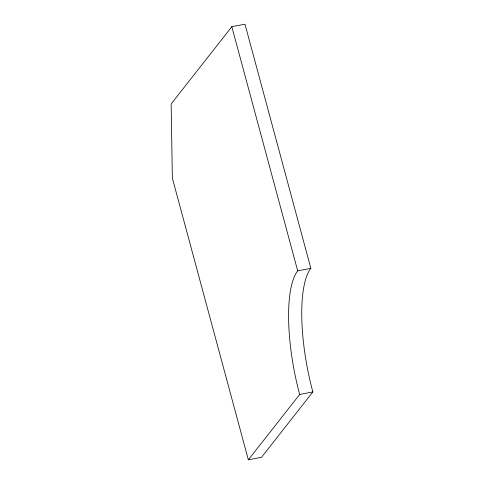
<?xml version="1.0" encoding="UTF-8"?>
<svg xmlns="http://www.w3.org/2000/svg" width="484" height="484" viewBox="0 0 484 484"><rect width="100%" height="100%" fill="white"/><g stroke="black" fill="none" stroke-linecap="round" stroke-linejoin="round"><path stroke-width="0.73" d="M231.824 26.711L171.148 103.939L172.346 178.1L248.352 459.8L261.511 457.289L312.852 391.943A100.103 29.409 79.2 0 1 310.855 268.336L244.983 24.2L231.824 26.711L297.696 270.846A100.103 29.409 79.2 0 0 299.693 394.454L248.352 459.8M297.696 270.846L310.855 268.336M299.693 394.454L312.852 391.943"/></g></svg>
